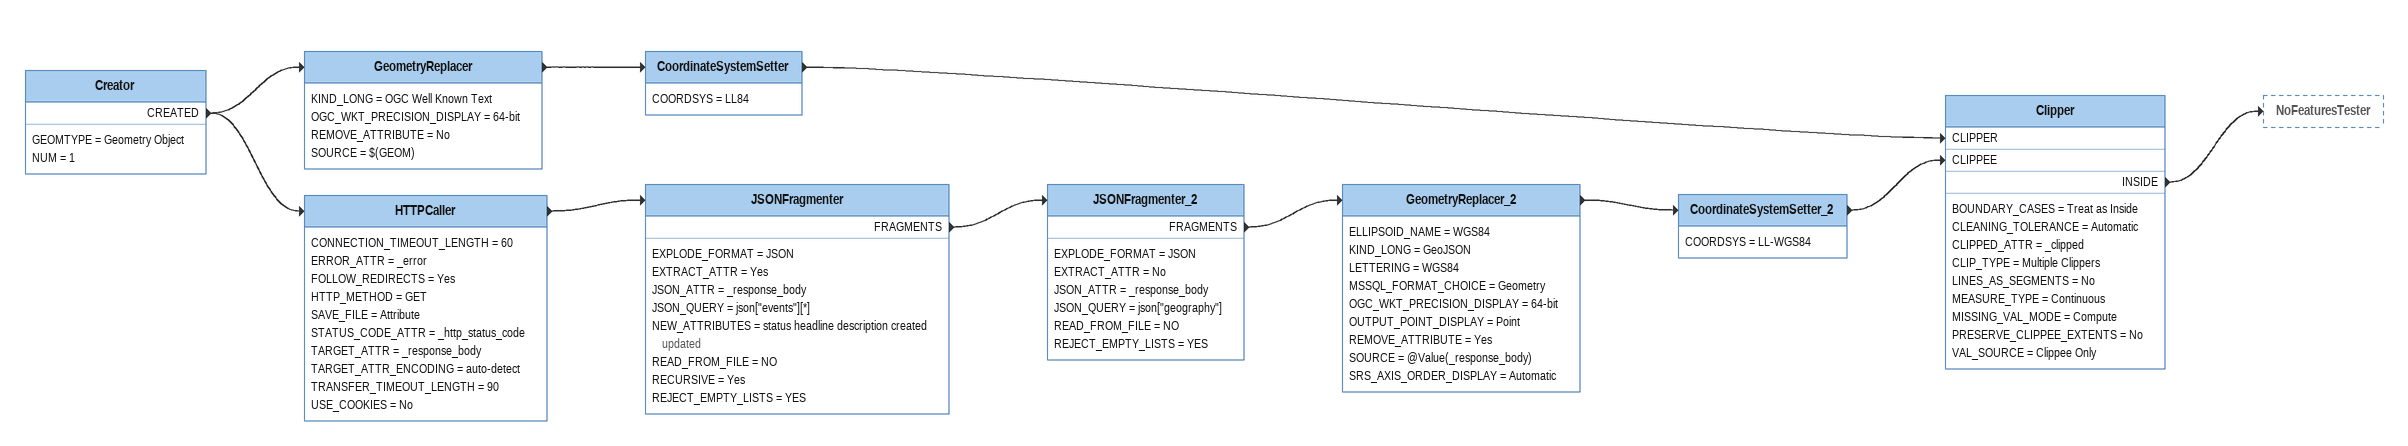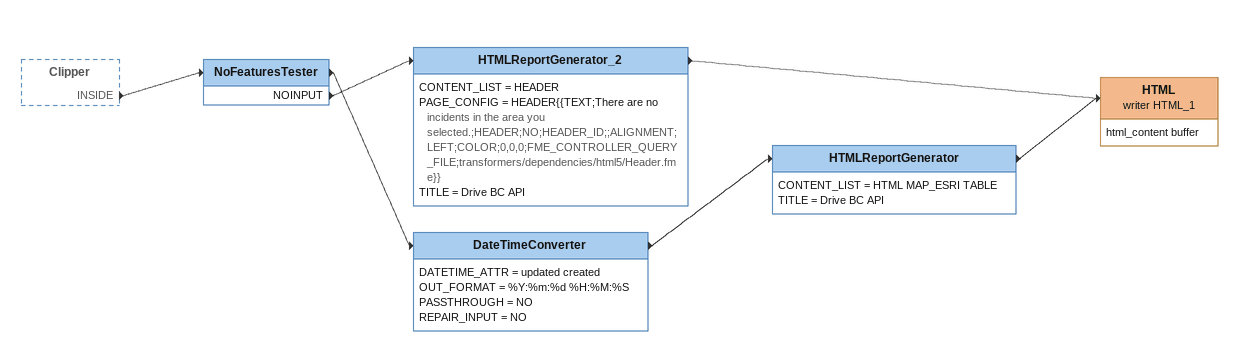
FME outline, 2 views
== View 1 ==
Creator
    GEOMTYPE = Geometry Object
    NUM = 1
    CREATED -> GeometryReplacer
    CREATED -> HTTPCaller
GeometryReplacer
    KIND_LONG = OGC Well Known Text
    OGC_WKT_PRECISION_DISPLAY = 64-bit
    REMOVE_ATTRIBUTE = No
    SOURCE = $(GEOM)
    -> CoordinateSystemSetter
CoordinateSystemSetter
    COORDSYS = LL84
    -> Clipper [CLIPPER]
HTTPCaller
    CONNECTION_TIMEOUT_LENGTH = 60
    ERROR_ATTR = _error
    FOLLOW_REDIRECTS = Yes
    HTTP_METHOD = GET
    SAVE_FILE = Attribute
    STATUS_CODE_ATTR = _http_status_code
    TARGET_ATTR = _response_body
    TARGET_ATTR_ENCODING = auto-detect
    TRANSFER_TIMEOUT_LENGTH = 90
    USE_COOKIES = No
    -> JSONFragmenter
JSONFragmenter
    EXPLODE_FORMAT = JSON
    EXTRACT_ATTR = Yes
    JSON_ATTR = _response_body
    JSON_QUERY = json["events"][*]
    NEW_ATTRIBUTES = status headline description created updated
    READ_FROM_FILE = NO
    RECURSIVE = Yes
    REJECT_EMPTY_LISTS = YES
    FRAGMENTS -> JSONFragmenter_2
JSONFragmenter_2
    EXPLODE_FORMAT = JSON
    EXTRACT_ATTR = No
    JSON_ATTR = _response_body
    JSON_QUERY = json["geography"]
    READ_FROM_FILE = NO
    REJECT_EMPTY_LISTS = YES
    FRAGMENTS -> GeometryReplacer_2
GeometryReplacer_2
    ELLIPSOID_NAME = WGS84
    KIND_LONG = GeoJSON
    LETTERING = WGS84
    MSSQL_FORMAT_CHOICE = Geometry
    OGC_WKT_PRECISION_DISPLAY = 64-bit
    OUTPUT_POINT_DISPLAY = Point
    REMOVE_ATTRIBUTE = Yes
    SOURCE = @Value(_response_body)
    SRS_AXIS_ORDER_DISPLAY = Automatic
    -> CoordinateSystemSetter_2
CoordinateSystemSetter_2
    COORDSYS = LL-WGS84
    -> Clipper [CLIPPEE]
Clipper
    BOUNDARY_CASES = Treat as Inside
    CLEANING_TOLERANCE = Automatic
    CLIPPED_ATTR = _clipped
    CLIP_TYPE = Multiple Clippers
    LINES_AS_SEGMENTS = No
    MEASURE_TYPE = Continuous
    MISSING_VAL_MODE = Compute
    PRESERVE_CLIPPEE_EXTENTS = No
    VAL_SOURCE = Clippee Only
    INSIDE -> NoFeaturesTester

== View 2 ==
Clipper [outside]
    INSIDE -> NoFeaturesTester
NoFeaturesTester
    NOINPUT -> HTMLReportGenerator_2
    -> DateTimeConverter
HTMLReportGenerator_2
    CONTENT_LIST = HEADER
    PAGE_CONFIG = HEADER{{TEXT;There are no incidents in the area you selected.;HEADER;NO;HEADER_ID;;ALIGNMENT;LEFT;COLOR;0,0,0;FME_CONTROLLER_QUERY_FILE;transformers/dependencies/html5/Header.fme}}
    TITLE = Drive BC API
    -> HTML (writer HTML_1)
DateTimeConverter
    DATETIME_ATTR = updated created
    OUT_FORMAT = %Y:%m:%d %H:%M:%S
    PASSTHROUGH = NO
    REPAIR_INPUT = NO
    -> HTMLReportGenerator
HTMLReportGenerator
    CONTENT_LIST = HTML MAP_ESRI TABLE
    TITLE = Drive BC API
    -> HTML (writer HTML_1)
HTML (writer HTML_1)
    attributes: html_content buffer
